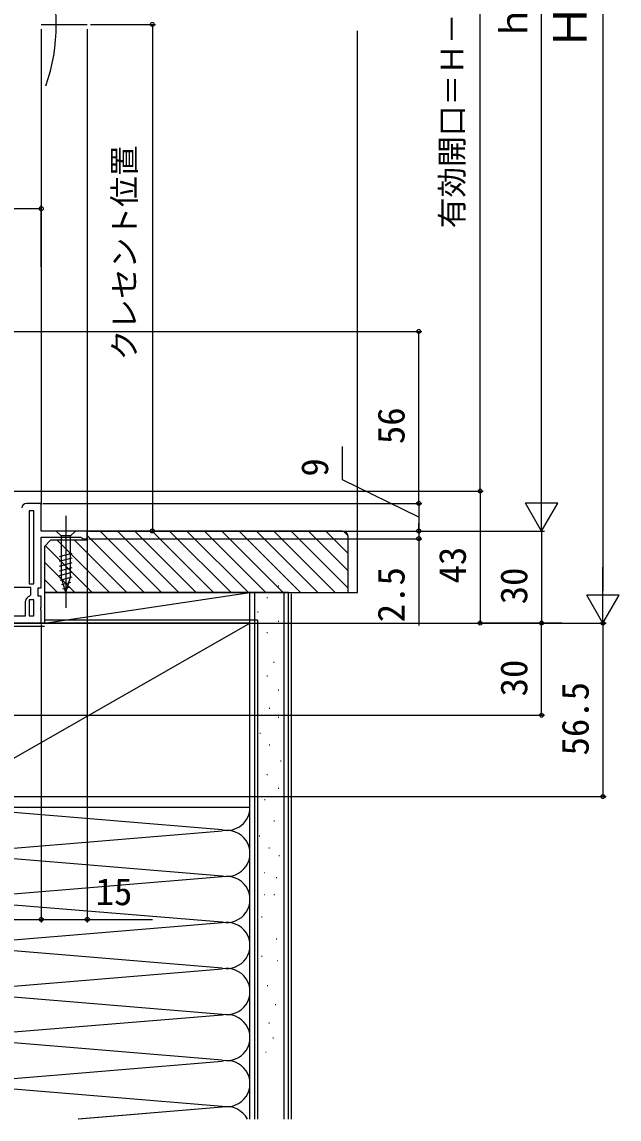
# Model space of a CAD drawing. Units: millimetres, scale not verified. Extents: x -525 to 525, y -783 to 779.
# Drawn here: x -25.3 to 169.3, y -249.4 to 107.9 of the extents above; entities that cross this region are included whole.
import ezdxf
from ezdxf.enums import TextEntityAlignment as Align

# ---------------------------------------------------------------- set-up
doc = ezdxf.new("R2010")
doc.units = ezdxf.units.MM
doc.header["$LTSCALE"] = 4
for name, color, linetype in [('0-2_YKK_11', 7, 'Continuous'), ('0-4_YKK_12', 2, 'Continuous'), ('0-5_YKK_13', 4, 'Continuous'), ('0-7_YKK_D', 6, 'Continuous'), ('0-9_YSS_K', 3, 'Continuous'), ('0-A_YSS_KE', 3, 'Continuous')]:
    doc.layers.add(name, color=color, linetype=linetype)
doc.styles.add('ＭＳ ゴシック', font='')
doc.styles.get('ＭＳ ゴシック').set_extended_font_data('MS Gothic')

msp = doc.modelspace()

# ---------------------------------------------------------------- linework, layer by layer
at = {"layer": '0-2_YKK_11'}
for points in [[(-130.797, -97.901), (-71.497, -97.901), (-71.497, -117.901), (-68.997, -117.901), (-68.997, -87.901), (-18.997, -87.901), (-18.997, -83.826), (-19.185, -83.436), (-19.185, -82.967), (-18.997, -82.577), (-18.997, -79.101), (-19.997, -79.101), (-19.997, -76.401), (-18.997, -76.401), (-18.997, -59.901), (-6.089, -59.901), (-5.793, -60.151), (-5.497, -60.401), (-3.997, -60.401), (-3.997, -57.901), (-18.997, -57.901), (-18.997, -48.901), (-23.797, -48.901)], [(-22.397, -76.301), (-46.297, -76.301), (-46.297, -85.501), (-24.097, -85.501), (-24.097, -80.801)], [(-22.784, -79.146), (-22.397, -78.659), (-22.397, -76.301)]]:
    msp.add_lwpolyline(points, dxfattribs=at)
for points in [[(-22.897, -51.301), (-22.897, -75.101), (-21.397, -75.101), (-21.397, -51.301)], [(-21.397, -85.501), (-21.397, -80.301), (-22.897, -80.301), (-22.897, -85.501)]]:
    msp.add_lwpolyline(points, close=True, dxfattribs=at)
for centre, radius, start, end in [((-23.797, -50.401), 1.5, 90.00001, 179.99999), ((-22.397, -80.801), 1.7, 103.13657, 180)]:
    msp.add_arc(centre, radius, start, end, dxfattribs=at)
at = {"layer": '0-4_YKK_12'}
for p, q in [((-18.997, 107.099), (-3.997, 107.099)), ((-18.997, 105.599), (-18.997, -49.401)), ((-3.997, 105.599), (-3.997, -58.401))]:
    msp.add_line(p, q, dxfattribs=at)
msp.add_arc((-74.097, 107.099), 60, 340.52878, 19.47122, dxfattribs=at)
at = {"layer": '0-5_YKK_13'}
for p, q in [((-10.997, -52.901), (-10.997, -82.901)), ((-7.897, -57.901), (-14.097, -57.901)), ((-14.097, -57.901), (-12.547, -59.451)), ((-12.547, -59.451), (-12.547, -72.985)), ((-9.447, -59.451), (-12.547, -59.451)), ((-7.897, -57.901), (-9.447, -59.451)), ((-9.447, -72.985), (-9.447, -59.451)), ((-13.097, -66.195), (-8.897, -65.07)), ((-13.097, -67.748), (-8.897, -66.623)), ((-13.097, -69.301), (-8.897, -68.176)), ((-13.097, -70.854), (-8.897, -69.729)), ((-13.097, -72.407), (-8.897, -71.282)), ((-12.838, -73.891), (-8.897, -72.834)), ((-10.997, -77.901), (-12.547, -72.985)), ((-12.387, -75.322), (-9.351, -74.509)), ((-10.997, -77.901), (-9.447, -72.985)), ((-11.935, -76.754), (-9.886, -76.205))]:
    msp.add_line(p, q, dxfattribs=at)
at = {"layer": '0-7_YKK_D'}
for p, q in [((164.003, 291.599), (164.003, -77.401)), ((144.003, -47.401), (144.003, 261.599)), ((124.003, -44.901), (124.003, 249.6)), ((-2.997, 107.099), (18.203, 107.099)), ((17.203, 107.099), (17.203, -57.901)), ((-148.997, 47.099), (-18.997, 47.099)), ((-18.997, 28.099), (-18.997, 48.099)), ((-28.297, 7.099), (105.003, 7.099)), ((104.003, -48.901), (104.003, 7.099)), ((144.003, -57.901), (144.003, -39.715)), ((-50.797, -44.901), (125.003, -44.901)), ((-50.797, -44.901), (125.003, -44.901)), ((124.003, -44.901), (124.003, -87.901)), ((-18.497, -48.901), (105.003, -48.901)), ((-18.497, -48.901), (105.003, -48.901)), ((104.003, -48.901), (104.003, -57.901)), ((144.003, -57.901), (138.753, -48.808)), ((149.253, -48.808), (138.753, -48.808)), ((144.003, -57.901), (149.253, -48.808)), ((104.003, -57.901), (104.003, -55.351)), ((-3.497, -57.901), (105.003, -57.901)), ((-3.497, -57.901), (18.203, -57.901)), ((-3.497, -60.401), (105.003, -60.401)), ((72.003, -57.901), (145.003, -57.901)), ((72.003, -57.901), (145.003, -57.901)), ((72.003, -57.901), (105.003, -57.901)), ((104.003, -57.901), (104.003, -60.401)), ((104.003, -60.401), (104.003, -88.729)), ((144.003, -57.901), (144.003, -87.901)), ((-3.997, -60.901), (-3.997, -185.401)), ((164.003, -87.901), (164.003, -69.715)), ((164.003, -87.901), (158.753, -78.808)), ((169.253, -78.808), (158.753, -78.808)), ((164.003, -87.901), (169.253, -78.808)), ((-23.997, -87.901), (165.003, -87.901)), ((-23.997, -87.901), (145.003, -87.901)), ((-18.997, -88.401), (-18.997, -185.401)), ((-18.997, -88.401), (-18.997, -185.401)), ((-18.497, -87.901), (165.003, -87.901)), ((50.003, -87.901), (145.003, -87.901)), ((150.566, -87.901), (123.003, -87.901)), ((144.003, -117.901), (144.003, -87.901)), ((164.003, -87.901), (164.003, -144.401)), ((-67.497, -117.901), (145.003, -117.901)), ((-66.297, -144.401), (165.003, -144.401)), ((-67.997, -184.401), (-18.997, -184.401))]:
    msp.add_line(p, q, dxfattribs=at)
for points in [[(104.003, -53.401), (79.109, -41.226), (79.109, -30.408)], [(-18.997, -184.401), (-3.997, -184.401), (17.28, -184.401)]]:
    msp.add_lwpolyline(points, dxfattribs=at)
for centre in [(17.203, 107.099), (-18.997, 47.099), (104.003, 7.099), (124.003, -44.901), (124.003, -44.901), (104.003, -48.901), (104.003, -48.901), (17.203, -57.901), (104.003, -57.901), (104.003, -57.901), (104.003, -60.401), (124.003, -87.901), (144.003, -87.901), (144.003, -87.901), (164.003, -87.901), (144.003, -117.901), (164.003, -144.401), (-18.997, -184.401), (-18.997, -184.401), (-3.997, -184.401)]:
    msp.add_circle(centre, 0.637, dxfattribs=at)
at = {"layer": '0-9_YSS_K'}
for p, q in [((14.536, -77.901), (-3.997, -59.368)), ((20.193, -77.901), (0.193, -57.901)), ((25.849, -77.901), (5.849, -57.901)), ((31.506, -77.901), (11.506, -57.901)), ((37.163, -77.901), (17.163, -57.901)), ((42.82, -77.901), (22.82, -57.901)), ((48.477, -77.901), (28.477, -57.901)), ((54.134, -77.901), (34.134, -57.901)), ((59.791, -77.901), (39.791, -57.901)), ((65.447, -77.901), (45.447, -57.901)), ((71.104, -77.901), (51.104, -57.901)), ((76.761, -77.901), (56.761, -57.901)), ((81.003, -76.486), (62.418, -57.901)), ((81.003, -70.829), (68.075, -57.901)), ((81.003, -65.172), (73.732, -57.901)), ((80.955, -59.468), (79.436, -57.949)), ((-2.435, -77.901), (-17.716, -62.62)), ((3.222, -77.901), (-13.778, -60.901)), ((8.879, -77.901), (-8.121, -60.901)), ((-8.092, -77.901), (-17.997, -67.996)), ((-13.748, -77.901), (-17.997, -73.653)), ((-17.997, -87.901), (49.003, -77.901)), ((50.503, -77.901), (50.503, -249.438)), ((58.202, -75.78), (58.402, -75.78)), ((60.003, -77.901), (60.003, -249.438)), ((62.503, -249.438), (62.503, -78.4)), ((54.472, -79.51), (54.672, -79.51)), ((51.488, -84.232), (51.688, -84.232)), ((-55.997, -147.901), (49.003, -87.901)), ((58.202, -87.216), (58.402, -87.216)), ((54.472, -90.946), (54.672, -90.946)), ((51.488, -96.168), (51.688, -96.168)), ((56.71, -100.643), (56.91, -100.643)), ((54.472, -105.119), (54.672, -105.119)), ((58.202, -109.595), (58.402, -109.595)), ((51.488, -112.579), (51.688, -112.579)), ((55.218, -115.563), (55.418, -115.563)), ((58.202, -118.547), (58.402, -118.547)), ((52.234, -123.769), (52.434, -123.769)), ((55.218, -127.499), (55.418, -127.499)), ((49.003, -196.624), (49.003, -132.901)), ((58.948, -132.721), (59.148, -132.721)), ((54.472, -137.197), (54.672, -137.197)), ((58.202, -141.672), (58.402, -141.672)), ((53.726, -145.402), (53.926, -145.402)), ((39.971, -155.243), (-46.966, -148.059)), ((56.786, -152.333), (56.986, -152.333)), ((-46.966, -162.743), (39.971, -155.559)), ((51.984, -157.135), (52.184, -157.135)), ((-46.966, -163.059), (39.971, -170.243)), ((55.185, -161.137), (55.385, -161.137)), ((58.386, -163.538), (58.586, -163.538)), ((39.971, -170.559), (-46.966, -177.743)), ((53.584, -169.14), (53.784, -169.14)), ((57.586, -170.74), (57.786, -170.74)), ((-46.966, -178.059), (39.971, -185.243)), ((53.584, -176.343), (53.784, -176.343)), ((56.786, -176.343), (56.986, -176.343)), ((39.971, -185.559), (-46.966, -192.743)), ((52.784, -183.545), (52.984, -183.545)), ((57.586, -190.748), (57.786, -190.748)), ((39.971, -200.243), (-46.966, -193.059)), ((52.784, -196.35), (52.984, -196.35)), ((57.919, -197.774), (58.119, -197.774)), ((-46.966, -207.743), (39.971, -200.559)), ((54.643, -205.885), (54.843, -205.885)), ((-46.966, -208.059), (39.971, -215.243)), ((57.238, -212.112), (57.438, -212.112)), ((39.971, -215.559), (-46.966, -222.743)), ((39.971, -215.562), (-46.966, -222.746)), ((55.162, -218.08), (55.362, -218.08)), ((39.971, -230.246), (-46.966, -223.062)), ((56.459, -223.009), (56.659, -223.009)), ((54.124, -227.68), (54.324, -227.68)), ((-46.966, -237.746), (39.971, -230.562)), ((-46.966, -238.062), (39.971, -245.246)), ((39.971, -245.562), (-6.929, -249.438)), ((39.971, -245.565), (-6.895, -249.438))]:
    msp.add_line(p, q, dxfattribs=at)
msp.add_lwpolyline([(81.003, -77.901), (84.003, -77.901), (84.003, 105)], dxfattribs=at)
msp.add_lwpolyline([(-17.997, -87.901), (49.003, -87.901), (49.003, -77.901), (-17.997, -77.901)], close=True, dxfattribs=at)
for centre, start, end in [((41.503, -147.901), 258.21646, 0), ((41.503, -162.901), 258.21646, 101.78354), ((41.503, -177.901), 258.21646, 101.78354), ((41.503, -192.901), 258.21646, 101.78354), ((41.503, -207.901), 258.21646, 101.78354), ((41.503, -222.904), 258.21646, 101.78354), ((41.503, -237.904), 258.21646, 101.78354), ((41.503, -252.907), 27.55237, 101.78354)]:
    msp.add_arc(centre, 7.5, start, end, dxfattribs=at)
at = {"layer": '0-A_YSS_KE'}
for p, q in [((49.003, -249.438), (49.003, -77.901)), ((51.503, -86.901), (-17.997, -86.901)), ((51.503, -86.901), (51.503, -249.438))]:
    msp.add_line(p, q, dxfattribs=at)
for points in [[(79.003, -57.901), (-3.997, -57.901), (-3.997, -60.901), (-15.997, -60.901), (-17.997, -62.901), (-17.997, -77.901)], [(-17.997, -77.901), (81.003, -77.901), (81.003, -59.901)], [(61.503, -249.438), (61.503, -77.901), (49.003, -77.901)], [(-66.997, -249.438), (-66.997, -88.901), (-17.997, -88.901)]]:
    msp.add_lwpolyline(points, dxfattribs=at)
msp.add_lwpolyline([(49.003, -147.901), (49.003, -87.901), (-55.997, -87.901), (-55.997, -147.901)], close=True, dxfattribs=at)
msp.add_arc((79.003, -59.901), 2, 0.00001, 89.99999, dxfattribs=at)

# ---------------------------------------------------------------- texts
at = {"layer": '0-7_YKK_D', "style": 'ＭＳ ゴシック'}
for s, height, p in [('有効開口＝Ｈ－95.5', 7.331, (120.696, 40.701)), ('ｈ', 8.798, (142.003, 101.576)), ('Ｈ', 11, (162.003, 98.746)), ('クレセント位置', 7.331, (13.953, -2.334)), ('56', 8.798, (102.003, -29.595)), ('9', 8.798, (77.109, -40.18)), ('43', 8.798, (122.003, -74.992)), ('2.5', 8.798, (102.003, -87.615)), ('30', 8.798, (142.003, -81.765)), ('30', 8.798, (142.003, -111.765)), ('56.5', 8.798, (162.003, -131.015))]:
    msp.add_text(s, height=height, rotation=90, dxfattribs=at).set_placement(p, align=Align.BOTTOM_LEFT)
msp.add_text('15', height=8.798, dxfattribs=at).set_placement((-1.288, -182.401), align=Align.BOTTOM_LEFT)

doc.saveas('drawing.dxf')
